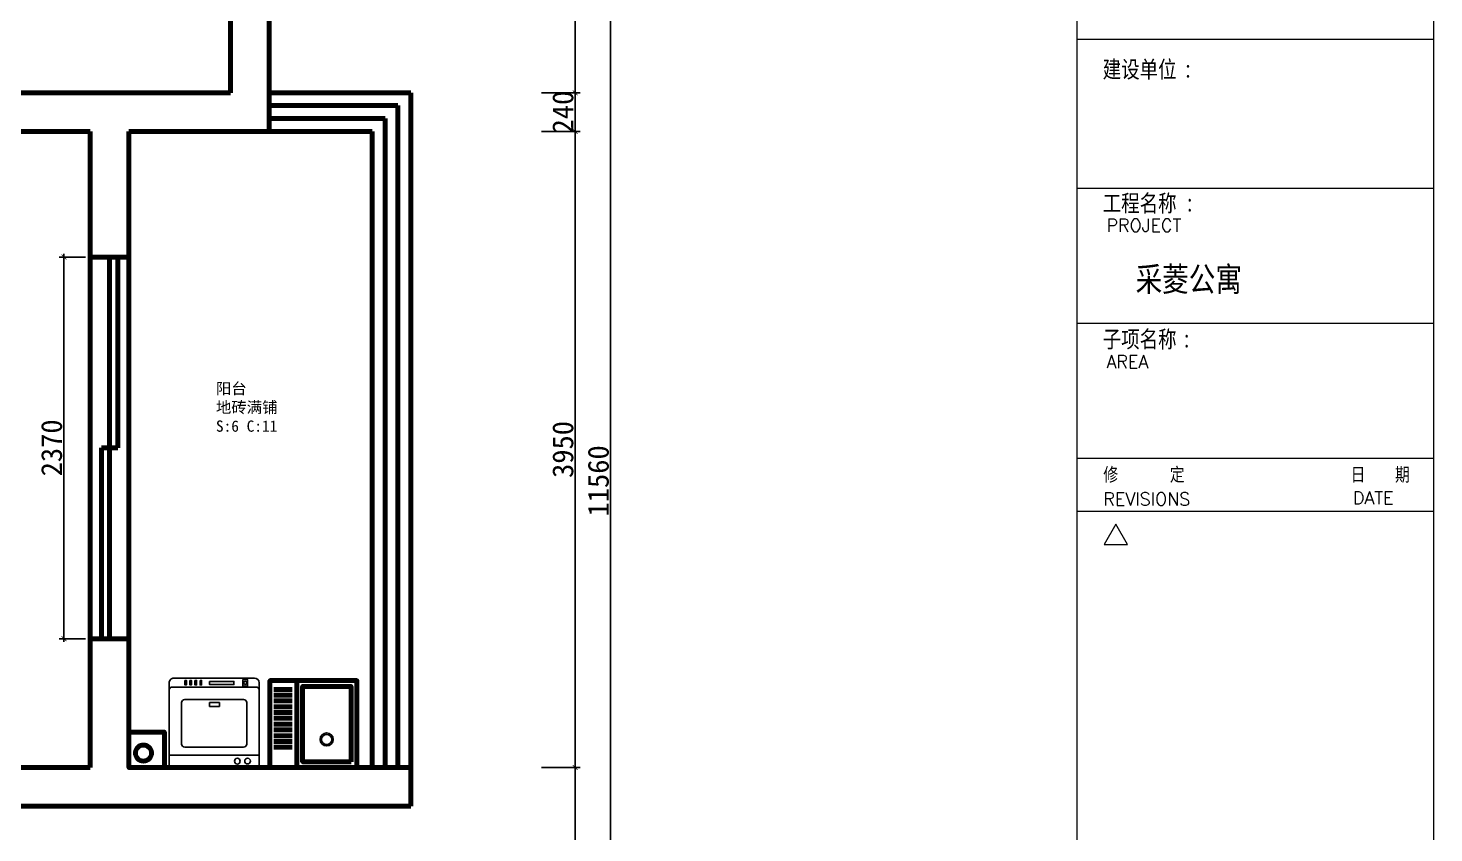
# Model space of a CAD drawing. Header units: millimetres. Extents: x 44393 to 91220, y 25301 to 41858.
# Drawn here: x 58801 to 67527, y 31722 to 36719 of the extents above; entities that cross this region are included whole.
import ezdxf

# ---------------------------------------------------------------- set-up
doc = ezdxf.new("R2010")
doc.units = ezdxf.units.MM
for name, color, linetype in [('LAYER4', 4, 'Continuous'), ('LAYER7', 8, 'Continuous'), ('目录', 50, 'Continuous')]:
    doc.layers.add(name, color=color, linetype=linetype)
doc.layers.add('图框', color=165, linetype='Continuous', lineweight=0)
doc.styles.add('COMANT', font='romant.shx')
doc.styles.get("Standard").update_dxf_attribs({"font": ''})
doc.styles.add('黑体', font='simhei.ttf')
doc.styles.get('Standard').set_extended_font_data('SimSun')
doc.dimstyles.new('cf', dxfattribs={"dimtxt": 130, "dimasz": 30, "dimexe": 30, "dimexo": 30, "dimgap": 10, "dimtad": 1, "dimdec": 0, "dimdsep": 46, "dimtxsty": '黑体', "dimblk": 'ARCHTICK', "dimcen": 2.5, "dimdle": 20, "dimclrd": 251, "dimclre": 251, "dimclrt": 251, "dimadec": 0, "dimazin": 0, "dimtfac": 1, "dimtdec": 0, "dimtix": 1, "dimtmove": 0, "dimatfit": 3, "dimfxl": 1, "dimtzin": 0, "dimarcsym": 0})

# ---------------------------------------------------------------- blocks, each defined once
blk = doc.blocks.new('_ArchTick')
at = {"color": 0, "linetype": 'ByBlock', "const_width": 0.15}
blk.add_lwpolyline([(-0.5, -0.5), (0.5, 0.5)], dxfattribs=at)
blk = doc.blocks.new('*D169')
at = {"color": 251, "lineweight": -2, "transparency": 16777216}
for p, q in [((61987, 32128), (62227, 32128)), ((62197, 28108), (62197, 32148)), ((61987, 28128), (62227, 28128))]:
    blk.add_line(p, q, dxfattribs=at)
at = {"layer": 'DEFPOINTS', "color": 0, "transparency": 16777216}
for p in [(61957, 32128), (62197, 32128), (61957, 28128)]:
    blk.add_point(p, dxfattribs=at)
at = {"color": 251, "lineweight": -2, "transparency": 16777216, "xscale": 30, "yscale": 30, "zscale": 30}
for p, rotation in [((62197, 32128), 90), ((62197, 28128), 270)]:
    blk.add_blockref('_ArchTick', p, dxfattribs=dict(at, rotation=rotation))
at = {"color": 251, "lineweight": 90, "transparency": 16777216, "insert": (62121.3, 30128), "char_height": 130, "attachment_point": 5, "rotation": 90, "style": '黑体'}
blk.add_mtext('4000', dxfattribs=at)
blk = doc.blocks.new('*D170')
at = {"color": 251, "lineweight": -2, "transparency": 16777216}
for p, q in [((61987, 36078), (62227, 36078)), ((62197, 32108), (62197, 36098)), ((61987, 32128), (62227, 32128))]:
    blk.add_line(p, q, dxfattribs=at)
at = {"layer": 'DEFPOINTS', "color": 0, "transparency": 16777216}
for p in [(61957, 36078), (62197, 36078), (61957, 32128)]:
    blk.add_point(p, dxfattribs=at)
at = {"color": 251, "lineweight": -2, "transparency": 16777216, "xscale": 30, "yscale": 30, "zscale": 30}
for p, rotation in [((62197, 36078), 90), ((62197, 32128), 270)]:
    blk.add_blockref('_ArchTick', p, dxfattribs=dict(at, rotation=rotation))
at = {"color": 251, "lineweight": 90, "transparency": 16777216, "insert": (62121.3, 34103), "char_height": 130, "attachment_point": 5, "rotation": 90, "style": '黑体'}
blk.add_mtext('3950', dxfattribs=at)
blk = doc.blocks.new('*D171')
at = {"color": 251, "lineweight": -2, "transparency": 16777216}
for p, q in [((61987, 36318), (62227, 36318)), ((62197, 36318), (62197, 36348)), ((62197, 36078), (62197, 36318)), ((61987, 36078), (62227, 36078)), ((62197, 36078), (62197, 36048))]:
    blk.add_line(p, q, dxfattribs=at)
at = {"layer": 'DEFPOINTS', "color": 0, "transparency": 16777216}
for p in [(61957, 36318), (62197, 36318), (61957, 36078)]:
    blk.add_point(p, dxfattribs=at)
at = {"color": 251, "lineweight": -2, "transparency": 16777216, "xscale": 30, "yscale": 30, "zscale": 30}
for p, rotation in [((62197, 36318), 270), ((62197, 36078), 90)]:
    blk.add_blockref('_ArchTick', p, dxfattribs=dict(at, rotation=rotation))
at = {"color": 251, "lineweight": 90, "transparency": 16777216, "insert": (62121.3, 36198), "char_height": 130, "attachment_point": 5, "rotation": 90, "style": '黑体'}
blk.add_mtext('240', dxfattribs=at)
blk = doc.blocks.new('*D172')
at = {"color": 251, "lineweight": -2, "transparency": 16777216}
for p, q in [((62197, 36298), (62197, 39708)), ((61987, 39688), (62227, 39688)), ((61987, 36318), (62227, 36318))]:
    blk.add_line(p, q, dxfattribs=at)
at = {"layer": 'DEFPOINTS', "color": 0, "transparency": 16777216}
for p in [(61957, 39688), (62197, 39688), (61957, 36318)]:
    blk.add_point(p, dxfattribs=at)
at = {"color": 251, "lineweight": -2, "transparency": 16777216, "xscale": 30, "yscale": 30, "zscale": 30}
for p, rotation in [((62197, 39688), 90), ((62197, 36318), 270)]:
    blk.add_blockref('_ArchTick', p, dxfattribs=dict(at, rotation=rotation))
at = {"color": 251, "lineweight": 90, "transparency": 16777216, "insert": (62121.3, 38003), "char_height": 130, "attachment_point": 5, "rotation": 90, "style": '黑体'}
blk.add_mtext('3370', dxfattribs=at)
blk = doc.blocks.new('*D173')
at = {"color": 251, "lineweight": -2, "transparency": 16777216}
for p, q in [((62417, 39708), (62417, 28108)), ((61987, 39688), (62447, 39688)), ((61987, 28128), (62447, 28128))]:
    blk.add_line(p, q, dxfattribs=at)
at = {"layer": 'DEFPOINTS', "color": 0, "transparency": 16777216}
for p in [(61957, 39688), (61957, 28128), (62417, 28128)]:
    blk.add_point(p, dxfattribs=at)
at = {"color": 251, "lineweight": -2, "transparency": 16777216, "xscale": 30, "yscale": 30, "zscale": 30}
for p, rotation in [((62417, 39688), 90), ((62417, 28128), 270)]:
    blk.add_blockref('_ArchTick', p, dxfattribs=dict(at, rotation=rotation))
at = {"color": 251, "lineweight": 90, "transparency": 16777216, "insert": (62341.3, 33908), "char_height": 130, "attachment_point": 5, "rotation": 90, "style": '黑体'}
blk.add_mtext('11560', dxfattribs=at)
blk = doc.blocks.new('fafasf')
at = {"layer": 'LAYER4'}
for p, q in [((-2838.8, 17514.3), (-3396.7, 17514.3)), ((-3396.7, 16987.8), (-3396.7, 17514.3)), ((-2838.8, 17514.3), (-2838.8, 17033.6)), ((-2838.8, 17033.6), (-2838.8, 16987.8)), ((-2867.1, 16959.6), (-3368.5, 16959.6))]:
    blk.add_line(p, q, dxfattribs=at)
blk.add_lwpolyline([(-3300.5, 17387.5), (-2935, 17387.5, -0.414214), (-2915.8, 17368.3), (-2915.8, 17110.5, -0.414214), (-2935, 17091.3), (-3300.5, 17091.3, -0.414214), (-3319.7, 17110.5), (-3319.7, 17368.3, -0.414214)], format="xyb", close=True, dxfattribs=at)
for centre, start, end in [((-3368.5, 16987.8), 180, 270), ((-2867.1, 16987.8), 270, 0)]:
    blk.add_arc(centre, 28.2, start, end, dxfattribs=at)
at = {"layer": 'LAYER7'}
for p, q in [((-2838.8, 17437.5), (-3396.7, 17437.5)), ((-3151.8, 17135), (-3089.3, 17135)), ((-3151.8, 17110), (-3151.8, 17135)), ((-3089.3, 17110), (-3151.8, 17110)), ((-3089.3, 17135), (-3089.3, 17110)), ((-2858.1, 17014.3), (-3377.4, 17014.3))]:
    blk.add_line(p, q, dxfattribs=at)
for points in [[(-3296, 16967.3), (-3296, 17008.6), (-3323.9, 17008.6), (-3323.9, 16967.3)], [(-3089.8, 16979.4), (-3089.8, 16998.9), (-3240.2, 16998.9), (-3240.2, 16979.4)], [(-3030.3, 16973.3), (-3030.3, 17001.3), (-3040, 17001.3), (-3040, 16973.3)], [(-2998.8, 16973.3), (-2998.8, 17001.3), (-3008.5, 17001.3), (-3008.5, 16973.3)], [(-2998.8, 16973.3), (-2998.8, 17001.3), (-3008.5, 17001.3), (-3008.5, 16973.3)], [(-2967.2, 16973.3), (-2967.2, 17001.3), (-2976.9, 17001.3), (-2976.9, 16973.3)], [(-2935.7, 16973.3), (-2935.7, 17001.3), (-2945.4, 17001.3), (-2945.4, 16973.3)]]:
    blk.add_lwpolyline(points, close=True, dxfattribs=at)
for centre, radius in [((-3325.4, 17474.1), 17.8), ((-3261.7, 17474.7), 17.8), ((-3310.6, 16987.9), 9.71)]:
    blk.add_circle(centre, radius, dxfattribs=at)
for centre, start, end in [((-3377.4, 17033.6), 180, 270), ((-2858.1, 17033.6), 270, 0)]:
    blk.add_arc(centre, 19.2, start, end, dxfattribs=at)
blk = doc.blocks.new('hfhs4')
at = {"color": 4, "lineweight": 90}
for p, q in [((-4249.3, -919.1), (-4249.3, -1519.1)), ((-4217.9, -1058.8), (-4091.3, -1058.8)), ((-4217.9, -1098.8), (-4091.3, -1098.8)), ((-4217.9, -1138.8), (-4091.3, -1138.8)), ((-4217.9, -1178.8), (-4091.3, -1178.8)), ((-4217.9, -1218.8), (-4091.3, -1218.8)), ((-4217.9, -1258.8), (-4091.3, -1258.8)), ((-4217.9, -1298.8), (-4091.3, -1298.8)), ((-4217.9, -1338.8), (-4091.3, -1338.8)), ((-4217.9, -1378.8), (-4091.3, -1378.8)), ((-4217.9, -1418.8), (-4091.3, -1418.8)), ((-4217.9, -1458.8), (-4091.3, -1458.8))]:
    blk.add_line(p, q, dxfattribs=at)
for points in [[(-4664.3, -919.1), (-4064.3, -919.1), (-4064.3, -1519.1), (-4664.3, -1519.1)], [(-4664.3, -919.1), (-4249.3, -919.1), (-4249.3, -1519.1), (-4664.3, -1519.1)]]:
    blk.add_lwpolyline(points, close=True, dxfattribs=at)
at = {"color": 8, "lineweight": 90}
blk.add_lwpolyline([(-4624.3, -959.1), (-4289.3, -959.1), (-4289.3, -1479.1), (-4624.3, -1479.1)], close=True, dxfattribs=at)
at = {"layer": 'LAYER4'}
blk.add_circle((-4455.7, -1113.2), 45, dxfattribs=at)
at = {"layer": 'LAYER7'}
blk.add_circle((-4455.7, -1113.2), 35, dxfattribs=at)
blk = doc.blocks.new('*D216')
at = {"color": 251, "lineweight": -2, "transparency": 16777216}
for p, q in [((59157, 35298), (58993.2, 35298)), ((59023.2, 32908), (59023.2, 35318)), ((59157, 32928), (58993.2, 32928))]:
    blk.add_line(p, q, dxfattribs=at)
at = {"layer": 'DEFPOINTS', "color": 0, "transparency": 16777216}
for p in [(59023.2, 35298), (59187, 35298), (59187, 32928)]:
    blk.add_point(p, dxfattribs=at)
at = {"color": 251, "lineweight": -2, "transparency": 16777216, "xscale": 30, "yscale": 30, "zscale": 30}
for p, rotation in [((59023.2, 35298), 90), ((59023.2, 32928), 270)]:
    blk.add_blockref('_ArchTick', p, dxfattribs=dict(at, rotation=rotation))
at = {"color": 251, "lineweight": 90, "transparency": 16777216, "insert": (58947.5, 34113), "char_height": 130, "attachment_point": 5, "rotation": 90, "style": '黑体'}
blk.add_mtext('2370', dxfattribs=at)

msp = doc.modelspace()

# ---------------------------------------------------------------- linework, layer by layer
at = {"color": 255, "lineweight": 90}
for p, q in [((60057, 36318), (60057, 37028)), ((60297, 36318), (60297, 37028)), ((60057, 36318), (54917, 36318)), ((60297, 36078), (60297, 36318)), ((59187, 36078), (54677, 36078)), ((59187, 35298), (59187, 36078)), ((60297, 36078), (59427, 36078)), ((59427, 35298), (59427, 36078)), ((59427, 35298), (59187, 35298)), ((59427, 32928), (59187, 32928)), ((59187, 32128), (59187, 32928)), ((59427, 32128), (59427, 32928)), ((59187, 32128), (54677, 32128)), ((61177, 32128), (59427, 32128)), ((61177, 31888), (61177, 32128)), ((61177, 31888), (54917, 31888))]:
    msp.add_line(p, q, dxfattribs=at)
at = {"color": 4, "lineweight": 90}
for p, q in [((60297, 36318), (61177, 36318)), ((61177, 32128), (61177, 36318)), ((60297, 36238), (61097, 36238)), ((61097, 32128), (61097, 36238)), ((60297, 36158), (61017, 36158)), ((61017, 32128), (61017, 36158)), ((60297, 36078), (60937, 36078)), ((60937, 32128), (60937, 36078)), ((59307, 35298), (59307, 32928)), ((59357, 35298), (59357, 34113)), ((59257, 34113), (59257, 32928)), ((59257, 34113), (59357, 34113))]:
    msp.add_line(p, q, dxfattribs=at)
at = {"color": 8, "lineweight": 90}
for p, q in [((59187, 35298), (59187, 32928)), ((59427, 32928), (59427, 35298))]:
    msp.add_line(p, q, dxfattribs=at)
msp.add_lwpolyline([(59427, 32348), (59647, 32348), (59647, 32128), (59427, 32128)], close=True, dxfattribs=at)
msp.add_circle((59517, 32218), 50, dxfattribs=at)
at = {"layer": '图框', "color": 142}
for p, q in [((65312.5, 25580.5), (65312.5, 41578.7)), ((67527.5, 25580.5), (67527.5, 41578.7)), ((65312.5, 36650.5), (67527.5, 36650.5)), ((65312.5, 36650.5), (67527.5, 36650.5)), ((65312.5, 34049.1), (67527.5, 34049.1)), ((65312.5, 34049.1), (67527.5, 34049.1)), ((65312.5, 34049.1), (67527.5, 34049.1)), ((65312.5, 34049.1), (67527.5, 34049.1)), ((65312.5, 34049.1), (67527.5, 34049.1)), ((65312.5, 34049.1), (67527.5, 34049.1)), ((65312.5, 34049.1), (67527.5, 34049.1))]:
    msp.add_line(p, q, dxfattribs=at)
at = {"layer": '图框', "color": 142, "lineweight": 18}
for p, q in [((65312.5, 35725.7), (67527.5, 35725.7)), ((65312.5, 34887.4), (67527.5, 34887.4)), ((65312.5, 33720.1), (67527.5, 33720.1))]:
    msp.add_line(p, q, dxfattribs=at)
at = {"layer": '图框', "color": 150}
for p, q in [((65552.9, 33638.2), (65480.8, 33513.5)), ((65624.9, 33513.5), (65552.9, 33638.2)), ((65480.8, 33513.5), (65624.9, 33513.5))]:
    msp.add_line(p, q, dxfattribs=at)

# ---------------------------------------------------------------- block references
at = {"lineweight": 90, "rotation": 180}
msp.add_blockref('fafasf', (56838.2, 49642.3), dxfattribs=at)
at = {"lineweight": 90, "xscale": 0.9, "yscale": 0.9, "zscale": 0.9, "rotation": 180}
msp.add_blockref('hfhs4', (56644.2, 31300.8), dxfattribs=at)

# ---------------------------------------------------------------- texts
at = {"lineweight": 90, "insert": (59967, 34516.5), "char_height": 70, "attachment_point": 1}
msp.add_mtext_dynamic_manual_height_columns('{\\C2;阳台\\P地砖满铺\\fKaiTi_GB2312|b0|i0|c134|p49; \\PS:6 C:11}', width=2129.184, gutter_width=436.7, heights=[653.8], dxfattribs=at)
at = {"layer": '图框', "color": 150, "lineweight": 9, "style": 'COMANT', "width": 1}
for s, p in [('PROJECT', (65495.4, 35454.5)), ('AREA', (65495.4, 34608.4)), ('REVISIONS', (65476.1, 33755.6)), ('DATE', (67024.6, 33763.1))]:
    msp.add_text(s, height=79.58, dxfattribs=at).set_placement(p)
at = {"layer": '目录', "color": 150, "style": '黑体', "width": 0.8}
for s, height, p in [('建设单位', 105.07, (65471.6, 36410.8)), ('：', 92.9, (65975.8, 36410.8)), ('工程名称', 105.07, (65471.6, 35579.4)), ('：', 92.9, (65986.5, 35579.4)), ('采菱公寓', 151.31, (65675.7, 35084.6)), ('子项名称', 105.07, (65471.6, 34735.2)), ('：', 92.9, (65967.6, 34735.2)), ('修       定 ', 84.19, (65475.5, 33905.3))]:
    msp.add_text(s, height=height, dxfattribs=at).set_placement(p)
at = {"layer": '目录', "color": 2, "style": '黑体', "width": 0.8}
msp.add_text('日    期 ', height=84.19, dxfattribs=at).set_placement((67011, 33905.3))

# ---------------------------------------------------------------- dimensions: what is measured, and where the dimension line sits
at = {"color": 255, "lineweight": 90}
for base, p1, p2, angle, picture, middle in [((62197, 39688), (61957, 36318), (61957, 39688), 270, '*D172', (62121.3, 38003)), ((62417, 28128), (61957, 39688), (61957, 28128), 90, '*D173', (62341.3, 33908)), ((62197, 36318), (61957, 36078), (61957, 36318), 270, '*D171', (62121.3, 36198)), ((62197, 36078), (61957, 32128), (61957, 36078), 270, '*D170', (62121.3, 34103)), ((59023.2, 35298), (59187, 32928), (59187, 35298), 90, '*D216', (58947.5, 34113)), ((62197, 32128), (61957, 28128), (61957, 32128), 270, '*D169', (62121.3, 30128))]:
    dim = msp.add_linear_dim(base=base, p1=p1, p2=p2, angle=angle, dimstyle='cf', dxfattribs=at)
    dim.commit()
    dim.dimension.update_dxf_attribs({"geometry": picture, "text_midpoint": middle})

doc.saveas('drawing.dxf')
